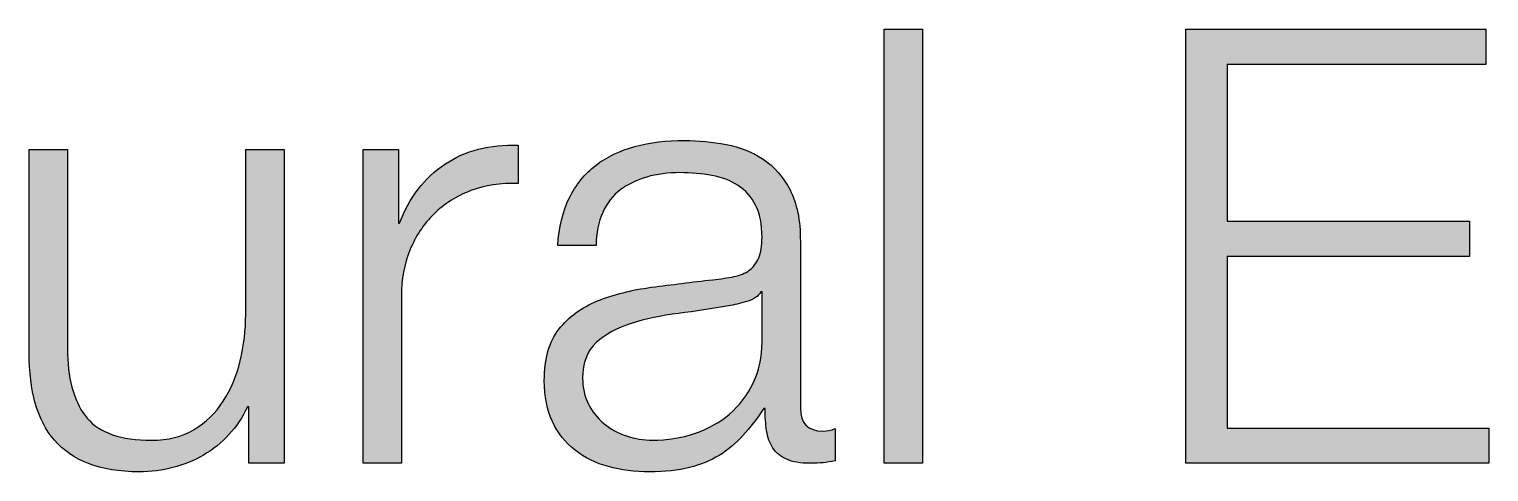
# Paper-space layout 'A4mask' of a CAD drawing. Extents: x 62 to 256, y -11 to 268.
# Drawn here: x 209.55 to 219.29, y 242.53 to 245.48 of the extents above; entities that cross this region are included whole.
import ezdxf
from ezdxf.enums import TextEntityAlignment as Align

# ---------------------------------------------------------------- set-up
doc = ezdxf.new("R2010")
doc.units = 0
doc.layers.get('0').update_dxf_attribs({"linetype": 'CONTINUOUS'})
doc.layers.get('Defpoints').update_dxf_attribs({"linetype": 'CONTINUOUS'})
doc.layers.add('JPP_Mask', color=7, linetype='CONTINUOUS')
doc.styles.add('JPP', font='arial.ttf')

# ---------------------------------------------------------------- blocks, each defined once
blk = doc.blocks.new('A4mask')
at = {"true_color": 0x004a91}
for points in [[(147.353, 251.2284), (147.0974, 251.2284), (147.0974, 248.3325), (147.353, 248.3325)], [(150.9992, 249.9467), (149.3848, 249.9467), (149.3848, 250.993), (151.1086, 250.993), (151.1086, 251.2284), (149.109, 251.2284), (149.109, 248.3325), (151.1288, 248.3325), (151.1288, 248.5676), (149.3848, 248.5676), (149.3848, 249.7116), (150.9992, 249.7116)]]:
    blk.add_hatch(color=154, dxfattribs=at).paths.add_polyline_path(points)
h = blk.add_hatch(color=154, dxfattribs=at)
edge = h.paths.add_edge_path()
edge.add_spline(control_points=[(143.9339, 249.7539), (143.9718, 249.8473), (144.0252, 249.9277), (144.0941, 249.9954)], knot_values=[7, 7, 7, 7, 8, 8, 8, 8], degree=3, periodic=0)
edge.add_spline(control_points=[(144.0941, 249.9954), (144.1631, 250.063), (144.2449, 250.115), (144.3395, 250.1514), (144.4341, 250.1879), (144.5397, 250.2034), (144.656, 250.1983)], knot_values=[5, 5, 5, 5, 6, 6, 6, 7, 7, 7, 7], degree=3, periodic=0)
edge.add_spline(control_points=[(144.656, 250.1983), (144.656, 250.1983), (144.656, 250.4536), (144.656, 250.4536), (144.4666, 250.4617), (144.3037, 250.4198), (144.1671, 250.3279), (144.0306, 250.236), (143.9299, 250.1049), (143.865, 249.9346)], knot_values=[2, 2, 2, 2, 3, 3, 3, 4, 4, 4, 5, 5, 5, 5], degree=3, periodic=0)
edge.add_spline(control_points=[(143.865, 249.9346), (143.865, 249.9346), (143.8569, 249.9346), (143.8569, 249.9346)], knot_values=[1.00001, 1.00001, 1.00001, 1.00001, 2, 2, 2, 2], degree=3, periodic=0)
edge.add_spline(control_points=[(143.8569, 249.9346), (143.8569, 249.9346), (143.8569, 250.0572), (143.8569, 250.1799)], knot_values=[0.5, 0.5, 0.5, 0.5, 1, 1, 1, 1], degree=3, periodic=0)
edge.add_spline(control_points=[(143.8569, 250.1799), (143.8569, 250.3026), (143.8569, 250.4252), (143.8569, 250.4252), (143.8569, 250.4252), (143.8422, 250.4252), (143.8201, 250.4252)], knot_values=[12.749965, 12.749965, 12.749965, 12.749965, 13.249965, 13.249965, 13.249965, 13.5, 13.5, 13.5, 13.5], degree=3, periodic=0)
edge.add_spline(control_points=[(143.8201, 250.4252), (143.7981, 250.4252), (143.7687, 250.4252), (143.7392, 250.4252)], knot_values=[12.49997, 12.49997, 12.49997, 12.49997, 12.749965, 12.749965, 12.749965, 12.749965], degree=3, periodic=0)
edge.add_spline(control_points=[(143.7392, 250.4252), (143.7245, 250.4252), (143.7098, 250.4252), (143.6961, 250.4252)], knot_values=[12.374973, 12.374973, 12.374973, 12.374973, 12.49997, 12.49997, 12.49997, 12.49997], degree=3, periodic=0)
edge.add_spline(control_points=[(143.6961, 250.4252), (143.6823, 250.4252), (143.6694, 250.4252), (143.6584, 250.4252)], knot_values=[12.249975, 12.249975, 12.249975, 12.249975, 12.374973, 12.374973, 12.374973, 12.374973], degree=3, periodic=0)
edge.add_spline(control_points=[(143.6584, 250.4252), (143.6529, 250.4252), (143.6478, 250.4252), (143.6434, 250.4252)], knot_values=[12.187476, 12.187476, 12.187476, 12.187476, 12.249975, 12.249975, 12.249975, 12.249975], degree=3, periodic=0)
edge.add_spline(control_points=[(143.6434, 250.4252), (143.6389, 250.4252), (143.635, 250.4252), (143.6318, 250.4252)], knot_values=[12.124977, 12.124977, 12.124977, 12.124977, 12.187476, 12.187476, 12.187476, 12.187476], degree=3, periodic=0)
edge.add_spline(control_points=[(143.6275, 250.4252), (143.6262, 250.4252), (143.6251, 250.4252), (143.6243, 250.4252)], knot_values=[12.062479, 12.062479, 12.062479, 12.062479, 12.093728, 12.093728, 12.093728, 12.093728], degree=3, periodic=0)
edge.add_spline(control_points=[(143.6216, 250.4252), (143.6216, 250.4252), (143.6216, 250.4252), (143.6216, 250.4252), (143.6216, 250.4252), (143.6216, 250.4252), (143.6216, 250.4252)], knot_values=[11.99998, 11.99998, 11.99998, 11.99998, 12.001425, 12.001425, 12.001425, 12.001445, 12.001445, 12.001445, 12.001445], degree=3, periodic=0)
edge.add_spline(control_points=[(143.6216, 250.4252), (143.6216, 250.4252), (143.6216, 249.902), (143.6216, 249.3788)], knot_values=[11.49999, 11.49999, 11.49999, 11.49999, 11.99998, 11.99998, 11.99998, 11.99998], degree=3, periodic=0)
edge.add_spline(control_points=[(143.6216, 249.3788), (143.6216, 248.8557), (143.6216, 248.3325), (143.6216, 248.3325), (143.6216, 248.3325), (143.6216, 248.3325), (143.6216, 248.3325)], knot_values=[10.999023, 10.999023, 10.999023, 10.999023, 11.499013, 11.499013, 11.499013, 11.49999, 11.49999, 11.49999, 11.49999], degree=3, periodic=0)
edge.add_spline(control_points=[(143.6245, 248.3325), (143.6255, 248.3325), (143.6266, 248.3325), (143.628, 248.3325)], knot_values=[10.906252, 10.906252, 10.906252, 10.906252, 10.937501, 10.937501, 10.937501, 10.937501], degree=3, periodic=0)
edge.add_spline(control_points=[(143.6326, 248.3325), (143.6361, 248.3325), (143.6404, 248.3325), (143.6452, 248.3325)], knot_values=[10.812504, 10.812504, 10.812504, 10.812504, 10.875002, 10.875002, 10.875002, 10.875002], degree=3, periodic=0)
edge.add_spline(control_points=[(143.6452, 248.3325), (143.6501, 248.3325), (143.6556, 248.3325), (143.6616, 248.3325)], knot_values=[10.750005, 10.750005, 10.750005, 10.750005, 10.812504, 10.812504, 10.812504, 10.812504], degree=3, periodic=0)
edge.add_spline(control_points=[(143.6616, 248.3325), (143.6735, 248.3325), (143.6875, 248.3325), (143.7025, 248.3325)], knot_values=[10.625008, 10.625008, 10.625008, 10.625008, 10.750005, 10.750005, 10.750005, 10.750005], degree=3, periodic=0)
edge.add_spline(control_points=[(143.7025, 248.3325), (143.7175, 248.3325), (143.7334, 248.3325), (143.7494, 248.3325)], knot_values=[10.50001, 10.50001, 10.50001, 10.50001, 10.625008, 10.625008, 10.625008, 10.625008], degree=3, periodic=0)
edge.add_spline(control_points=[(143.7494, 248.3325), (143.7813, 248.3325), (143.8133, 248.3325), (143.8372, 248.3325)], knot_values=[10.250015, 10.250015, 10.250015, 10.250015, 10.50001, 10.50001, 10.50001, 10.50001], degree=3, periodic=0)
edge.add_spline(control_points=[(143.8372, 248.3325), (143.8612, 248.3325), (143.8771, 248.3325), (143.8771, 248.3325), (143.8771, 248.3325), (143.8771, 248.3325), (143.8771, 248.3325)], knot_values=[9.999532, 9.999532, 9.999532, 9.999532, 10.249547, 10.249547, 10.249547, 10.250015, 10.250015, 10.250015, 10.250015], degree=3, periodic=0)
edge.add_spline(control_points=[(143.8771, 248.3357), (143.8771, 248.3368), (143.8771, 248.3381), (143.8771, 248.3396)], knot_values=[9.953146, 9.953146, 9.953146, 9.953146, 9.968771, 9.968771, 9.968771, 9.968771], degree=3, periodic=0)
edge.add_spline(control_points=[(143.8771, 248.3396), (143.8771, 248.3412), (143.8771, 248.343), (143.8771, 248.345)], knot_values=[9.937521, 9.937521, 9.937521, 9.937521, 9.953146, 9.953146, 9.953146, 9.953146], degree=3, periodic=0)
edge.add_spline(control_points=[(143.8771, 248.345), (143.8771, 248.3491), (143.8771, 248.3541), (143.8771, 248.3601)], knot_values=[9.906272, 9.906272, 9.906272, 9.906272, 9.937521, 9.937521, 9.937521, 9.937521], degree=3, periodic=0)
edge.add_spline(control_points=[(143.8771, 248.3601), (143.8771, 248.366), (143.8771, 248.3728), (143.8771, 248.3804)], knot_values=[9.875022, 9.875022, 9.875022, 9.875022, 9.906272, 9.906272, 9.906272, 9.906272], degree=3, periodic=0)
edge.add_spline(control_points=[(143.8771, 248.3804), (143.8771, 248.3957), (143.8771, 248.4142), (143.8771, 248.4354)], knot_values=[9.812524, 9.812524, 9.812524, 9.812524, 9.875022, 9.875022, 9.875022, 9.875022], degree=3, periodic=0)
edge.add_spline(control_points=[(143.8771, 248.4354), (143.8771, 248.4567), (143.8771, 248.4806), (143.8771, 248.5068)], knot_values=[9.750025, 9.750025, 9.750025, 9.750025, 9.812524, 9.812524, 9.812524, 9.812524], degree=3, periodic=0)
edge.add_spline(control_points=[(143.8771, 248.5068), (143.8771, 248.559), (143.8771, 248.62), (143.8771, 248.6854)], knot_values=[9.625027, 9.625027, 9.625027, 9.625027, 9.750025, 9.750025, 9.750025, 9.750025], degree=3, periodic=0)
edge.add_spline(control_points=[(143.8771, 248.6854), (143.8771, 248.7507), (143.8771, 248.8204), (143.8771, 248.8901)], knot_values=[9.50003, 9.50003, 9.50003, 9.50003, 9.625027, 9.625027, 9.625027, 9.625027], degree=3, periodic=0)
edge.add_spline(control_points=[(143.8771, 248.8901), (143.8771, 249.0296), (143.8771, 249.169), (143.8771, 249.2736)], knot_values=[9.250035, 9.250035, 9.250035, 9.250035, 9.50003, 9.50003, 9.50003, 9.50003], degree=3, periodic=0)
edge.add_spline(control_points=[(143.8771, 249.2736), (143.8771, 249.3781), (143.8771, 249.4479), (143.8771, 249.4479), (143.8771, 249.5588), (143.8961, 249.6608), (143.9339, 249.7539)], knot_values=[8, 8, 8, 8, 8.250035, 8.250035, 8.250035, 9.250035, 9.250035, 9.250035, 9.250035], degree=3, periodic=0)
h = blk.add_hatch(color=154, dxfattribs=at)
edge = h.paths.add_edge_path()
edge.add_spline(control_points=[(146.5378, 248.7014), (146.5378, 248.7014), (146.5378, 249.8128), (146.5378, 249.8128), (146.5378, 249.9533), (146.5146, 250.0677), (146.4688, 250.1556)], knot_values=[6, 6, 6, 6, 7, 7, 7, 8, 8, 8, 8], degree=3, periodic=0)
edge.add_spline(control_points=[(146.4688, 250.1556), (146.4227, 250.2434), (146.3633, 250.3116), (146.2903, 250.3604)], knot_values=[5, 5, 5, 5, 6, 6, 6, 6], degree=3, periodic=0)
edge.add_spline(control_points=[(146.2903, 250.3604), (146.2174, 250.409), (146.1348, 250.4422), (146.0429, 250.4597), (145.951, 250.4772), (145.8591, 250.4861), (145.7672, 250.4861)], knot_values=[3, 3, 3, 3, 4, 4, 4, 5, 5, 5, 5], degree=3, periodic=0)
edge.add_spline(control_points=[(145.7672, 250.4861), (145.6454, 250.4861), (145.5345, 250.4725), (145.4345, 250.4454)], knot_values=[2, 2, 2, 2, 3, 3, 3, 3], degree=3, periodic=0)
edge.add_spline(control_points=[(145.4345, 250.4454), (145.3344, 250.4186), (145.2472, 250.3767), (145.173, 250.3198)], knot_values=[1, 1, 1, 1, 2, 2, 2, 2], degree=3, periodic=0)
edge.add_spline(control_points=[(145.173, 250.3198), (145.0986, 250.2631), (145.0397, 250.1901), (144.9966, 250.1009)], knot_values=[0, 0, 0, 0, 1, 1, 1, 1], degree=3, periodic=0)
edge.add_spline(control_points=[(144.9966, 250.1009), (144.9532, 250.0115), (144.9276, 249.9062), (144.9194, 249.7845)], knot_values=[41, 41, 41, 41, 42, 42, 42, 42], degree=3, periodic=0)
edge.add_spline(control_points=[(144.9194, 249.7845), (144.9194, 249.7845), (145.175, 249.7845), (145.175, 249.7845), (145.1804, 249.9548), (145.2344, 250.0785), (145.3371, 250.1556)], knot_values=[39, 39, 39, 39, 40, 40, 40, 41, 41, 41, 41], degree=3, periodic=0)
edge.add_spline(control_points=[(145.3371, 250.1556), (145.4399, 250.2325), (145.5725, 250.2712), (145.7346, 250.2712)], knot_values=[38, 38, 38, 38, 39, 39, 39, 39], degree=3, periodic=0)
edge.add_spline(control_points=[(145.7346, 250.2712), (145.8103, 250.2712), (145.8813, 250.265), (145.9476, 250.253)], knot_values=[37, 37, 37, 37, 38, 38, 38, 38], degree=3, periodic=0)
edge.add_spline(control_points=[(145.9476, 250.253), (146.0138, 250.2406), (146.072, 250.2185), (146.122, 250.1859), (146.1721, 250.1534), (146.2112, 250.1095), (146.2396, 250.0541), (146.2679, 249.9986), (146.2822, 249.9277), (146.2822, 249.8412)], knot_values=[34, 34, 34, 34, 35, 35, 35, 36, 36, 36, 37, 37, 37, 37], degree=3, periodic=0)
edge.add_spline(control_points=[(146.2822, 249.8412), (146.2822, 249.7845), (146.2748, 249.7384), (146.2598, 249.7034)], knot_values=[33, 33, 33, 33, 34, 34, 34, 34], degree=3, periodic=0)
edge.add_spline(control_points=[(146.2598, 249.7034), (146.245, 249.6682), (146.224, 249.6406), (146.1969, 249.6201)], knot_values=[32, 32, 32, 32, 33, 33, 33, 33], degree=3, periodic=0)
edge.add_spline(control_points=[(146.1969, 249.6201), (146.1701, 249.5999), (146.1361, 249.5856), (146.0957, 249.5775)], knot_values=[31, 31, 31, 31, 32, 32, 32, 32], degree=3, periodic=0)
edge.add_spline(control_points=[(146.0957, 249.5775), (146.055, 249.5696), (146.0077, 249.5627), (145.9537, 249.5573)], knot_values=[30, 30, 30, 30, 31, 31, 31, 31], degree=3, periodic=0)
edge.add_spline(control_points=[(145.9537, 249.5573), (145.8157, 249.541), (145.6799, 249.5243), (145.5461, 249.5065)], knot_values=[29, 29, 29, 29, 30, 30, 30, 30], degree=3, periodic=0)
edge.add_spline(control_points=[(145.5461, 249.5065), (145.4123, 249.489), (145.2918, 249.4585), (145.1851, 249.4153)], knot_values=[28, 28, 28, 28, 29, 29, 29, 29], degree=3, periodic=0)
edge.add_spline(control_points=[(145.1851, 249.4153), (145.0781, 249.372), (144.9924, 249.3091), (144.9276, 249.2268)], knot_values=[27, 27, 27, 27, 28, 28, 28, 28], degree=3, periodic=0)
edge.add_spline(control_points=[(144.9276, 249.2268), (144.8627, 249.1443), (144.8302, 249.0302), (144.8302, 248.884)], knot_values=[26, 26, 26, 26, 27, 27, 27, 27], degree=3, periodic=0)
edge.add_spline(control_points=[(144.8302, 248.884), (144.8302, 248.7786), (144.8485, 248.6874), (144.8849, 248.6102), (144.9214, 248.5331), (144.9714, 248.4698), (145.035, 248.4197)], knot_values=[24, 24, 24, 24, 25, 25, 25, 26, 26, 26, 26], degree=3, periodic=0)
edge.add_spline(control_points=[(145.035, 248.4197), (145.0986, 248.3695), (145.173, 248.333), (145.258, 248.3101)], knot_values=[23, 23, 23, 23, 24, 24, 24, 24], degree=3, periodic=0)
edge.add_spline(control_points=[(145.258, 248.3101), (145.3433, 248.2872), (145.4345, 248.2756), (145.5318, 248.2756)], knot_values=[22, 22, 22, 22, 23, 23, 23, 23], degree=3, periodic=0)
edge.add_spline(control_points=[(145.5318, 248.2756), (145.6346, 248.2756), (145.723, 248.2852), (145.7975, 248.3042)], knot_values=[21, 21, 21, 21, 22, 22, 22, 22], degree=3, periodic=0)
edge.add_spline(control_points=[(145.7975, 248.3042), (145.8719, 248.3229), (145.9382, 248.35), (145.9963, 248.3852)], knot_values=[20, 20, 20, 20, 21, 21, 21, 21], degree=3, periodic=0)
edge.add_spline(control_points=[(145.9963, 248.3852), (146.0543, 248.4202), (146.107, 248.4644), (146.1546, 248.5171)], knot_values=[19, 19, 19, 19, 20, 20, 20, 20], degree=3, periodic=0)
edge.add_spline(control_points=[(146.1546, 248.5171), (146.2016, 248.5698), (146.2484, 248.63), (146.2943, 248.6975)], knot_values=[18, 18, 18, 18, 19, 19, 19, 19], degree=3, periodic=0)
edge.add_spline(control_points=[(146.2943, 248.6975), (146.2943, 248.6975), (146.3024, 248.6975), (146.3024, 248.6975)], knot_values=[17.00001, 17.00001, 17.00001, 17.00001, 18, 18, 18, 18], degree=3, periodic=0)
edge.add_spline(control_points=[(146.3024, 248.6975), (146.3024, 248.6433), (146.3059, 248.594), (146.3125, 248.5494)], knot_values=[16, 16, 16, 16, 17, 17, 17, 17], degree=3, periodic=0)
edge.add_spline(control_points=[(146.3125, 248.5494), (146.3194, 248.5048), (146.3335, 248.4663), (146.3552, 248.4338)], knot_values=[15, 15, 15, 15, 16, 16, 16, 16], degree=3, periodic=0)
edge.add_spline(control_points=[(146.3552, 248.4338), (146.3768, 248.4015), (146.4071, 248.3764), (146.4466, 248.3589)], knot_values=[14, 14, 14, 14, 15, 15, 15, 15], degree=3, periodic=0)
edge.add_spline(control_points=[(146.4466, 248.3589), (146.4855, 248.3411), (146.5378, 248.3325), (146.6026, 248.3325)], knot_values=[13, 13, 13, 13, 14, 14, 14, 14], degree=3, periodic=0)
edge.add_spline(control_points=[(146.6026, 248.3325), (146.6378, 248.3325), (146.6669, 248.3337), (146.6898, 248.3365), (146.7127, 248.3392), (146.7391, 248.3431), (146.7689, 248.3488)], knot_values=[11, 11, 11, 11, 12, 12, 12, 13, 13, 13, 13], degree=3, periodic=0)
edge.add_spline(control_points=[(146.7689, 248.3488), (146.7689, 248.3488), (146.7689, 248.5637), (146.7689, 248.5637), (146.7445, 248.5528), (146.7174, 248.5474), (146.6878, 248.5474)], knot_values=[9, 9, 9, 9, 10, 10, 10, 11, 11, 11, 11], degree=3, periodic=0)
edge.add_spline(control_points=[(146.6878, 248.5474), (146.5878, 248.5474), (146.5378, 248.5987), (146.5378, 248.7014)], knot_values=[8, 8, 8, 8, 9, 9, 9, 9], degree=3, periodic=0)
edge = h.paths.add_edge_path(flags=16)
edge.add_spline(control_points=[(146.2741, 249.4762), (146.2741, 249.4762), (146.2822, 249.4762), (146.2822, 249.4762), (146.2822, 249.4762), (146.2822, 249.1435), (146.2822, 249.1435), (146.2822, 249.0408), (146.2625, 248.9488), (146.2233, 248.8678), (146.1841, 248.7867), (146.1314, 248.7177), (146.0651, 248.661)], knot_values=[12, 12, 12, 12, 12.99998, 12.99998, 12.99998, 13.99998, 13.99998, 13.99998, 14.99998, 14.99998, 14.99998, 15.99998, 15.99998, 15.99998, 15.99998], degree=3, periodic=0)
edge.add_spline(control_points=[(146.0651, 248.661), (145.9988, 248.6041), (145.9212, 248.561), (145.832, 248.5311), (145.7428, 248.5013), (145.6494, 248.4865), (145.552, 248.4865)], knot_values=[10, 10, 10, 10, 11, 11, 11, 12, 12, 12, 12], degree=3, periodic=0)
edge.add_spline(control_points=[(145.552, 248.4865), (145.4926, 248.4865), (145.4345, 248.4959), (145.3778, 248.5149)], knot_values=[9, 9, 9, 9, 10, 10, 10, 10], degree=3, periodic=0)
edge.add_spline(control_points=[(145.3778, 248.5149), (145.3209, 248.5338), (145.2708, 248.5617), (145.2277, 248.5982)], knot_values=[8, 8, 8, 8, 9, 9, 9, 9], degree=3, periodic=0)
edge.add_spline(control_points=[(145.2277, 248.5982), (145.1843, 248.6346), (145.1498, 248.6778), (145.1242, 248.7278), (145.0986, 248.7778), (145.0858, 248.8355), (145.0858, 248.9003)], knot_values=[6, 6, 6, 6, 7, 7, 7, 8, 8, 8, 8], degree=3, periodic=0)
edge.add_spline(control_points=[(145.0858, 248.9003), (145.0858, 249.0031), (145.1161, 249.0822), (145.177, 249.1376)], knot_values=[5, 5, 5, 5, 6, 6, 6, 6], degree=3, periodic=0)
edge.add_spline(control_points=[(145.177, 249.1376), (145.2378, 249.1928), (145.3154, 249.2354), (145.4101, 249.2653), (145.5047, 249.2951), (145.6094, 249.3173), (145.7245, 249.3323)], knot_values=[3, 3, 3, 3, 4, 4, 4, 5, 5, 5, 5], degree=3, periodic=0)
edge.add_spline(control_points=[(145.7245, 249.3323), (145.8394, 249.3471), (145.951, 249.3641), (146.0592, 249.3828)], knot_values=[2, 2, 2, 2, 3, 3, 3, 3], degree=3, periodic=0)
edge.add_spline(control_points=[(146.0592, 249.3828), (146.0942, 249.3882), (146.1348, 249.3978), (146.1807, 249.4114)], knot_values=[1, 1, 1, 1, 2, 2, 2, 2], degree=3, periodic=0)
edge.add_spline(control_points=[(146.1807, 249.4114), (146.2268, 249.4247), (146.2578, 249.4464), (146.2741, 249.4762)], knot_values=[0, 0, 0, 0, 1, 1, 1, 1], degree=3, periodic=0)
h = blk.add_hatch(color=154, dxfattribs=at)
edge = h.paths.add_edge_path()
edge.add_spline(control_points=[(141.6505, 249.0624), (141.6505, 249.0624), (141.6505, 250.4252), (141.6505, 250.4252), (141.6505, 250.4252), (141.5867, 250.4252), (141.5228, 250.4252)], knot_values=[9.5, 9.5, 9.5, 9.5, 10.5, 10.5, 10.5, 11, 11, 11, 11], degree=3, periodic=0)
edge.add_spline(control_points=[(141.5228, 250.4252), (141.4589, 250.4252), (141.395, 250.4252), (141.395, 250.4252), (141.395, 250.4252), (141.395, 250.0856), (141.395, 249.7459)], knot_values=[8.5, 8.5, 8.5, 8.5, 9, 9, 9, 9.5, 9.5, 9.5, 9.5], degree=3, periodic=0)
edge.add_spline(control_points=[(141.395, 249.7459), (141.395, 249.4063), (141.395, 249.0666), (141.395, 249.0666), (141.395, 248.9422), (141.4085, 248.8313), (141.4355, 248.734), (141.4626, 248.6366), (141.5052, 248.5541), (141.5633, 248.4865)], knot_values=[6, 6, 6, 6, 6.5, 6.5, 6.5, 7.5, 7.5, 7.5, 8.5, 8.5, 8.5, 8.5], degree=3, periodic=0)
edge.add_spline(control_points=[(141.5633, 248.4865), (141.6214, 248.419), (141.6972, 248.367), (141.7905, 248.3305)], knot_values=[5, 5, 5, 5, 6, 6, 6, 6], degree=3, periodic=0)
edge.add_spline(control_points=[(141.7905, 248.3305), (141.8837, 248.2938), (141.9966, 248.2756), (142.1291, 248.2756)], knot_values=[4, 4, 4, 4, 5, 5, 5, 5], degree=3, periodic=0)
edge.add_spline(control_points=[(142.1291, 248.2756), (142.2859, 248.2756), (142.4285, 248.3128), (142.557, 248.3872)], knot_values=[3, 3, 3, 3, 4, 4, 4, 4], degree=3, periodic=0)
edge.add_spline(control_points=[(142.557, 248.3872), (142.6854, 248.4616), (142.7835, 248.5691), (142.8511, 248.7096)], knot_values=[2, 2, 2, 2, 3, 3, 3, 3], degree=3, periodic=0)
edge.add_spline(control_points=[(142.8511, 248.7096), (142.8511, 248.7096), (142.8592, 248.7096), (142.8592, 248.7096)], knot_values=[1.00001, 1.00001, 1.00001, 1.00001, 2, 2, 2, 2], degree=3, periodic=0)
edge.add_spline(control_points=[(142.8592, 248.7096), (142.8592, 248.7096), (142.8592, 248.6153), (142.8592, 248.521)], knot_values=[0.5, 0.5, 0.5, 0.5, 1, 1, 1, 1], degree=3, periodic=0)
edge.add_spline(control_points=[(142.8592, 248.521), (142.8592, 248.4268), (142.8592, 248.3325), (142.8592, 248.3325), (142.8592, 248.3325), (142.8739, 248.3325), (142.8959, 248.3325)], knot_values=[20.749965, 20.749965, 20.749965, 20.749965, 21.249965, 21.249965, 21.249965, 21.5, 21.5, 21.5, 21.5], degree=3, periodic=0)
edge.add_spline(control_points=[(142.8959, 248.3325), (142.918, 248.3325), (142.9474, 248.3325), (142.9768, 248.3325)], knot_values=[20.49997, 20.49997, 20.49997, 20.49997, 20.749965, 20.749965, 20.749965, 20.749965], degree=3, periodic=0)
edge.add_spline(control_points=[(142.9768, 248.3325), (142.9915, 248.3325), (143.0062, 248.3325), (143.02, 248.3325)], knot_values=[20.374972, 20.374972, 20.374972, 20.374972, 20.49997, 20.49997, 20.49997, 20.49997], degree=3, periodic=0)
edge.add_spline(control_points=[(143.02, 248.3325), (143.0338, 248.3325), (143.0466, 248.3325), (143.0577, 248.3325)], knot_values=[20.249975, 20.249975, 20.249975, 20.249975, 20.374972, 20.374972, 20.374972, 20.374972], degree=3, periodic=0)
edge.add_spline(control_points=[(143.0577, 248.3325), (143.0632, 248.3325), (143.0682, 248.3325), (143.0727, 248.3325)], knot_values=[20.187476, 20.187476, 20.187476, 20.187476, 20.249975, 20.249975, 20.249975, 20.249975], degree=3, periodic=0)
edge.add_spline(control_points=[(143.0727, 248.3325), (143.0772, 248.3325), (143.0811, 248.3325), (143.0843, 248.3325)], knot_values=[20.124977, 20.124977, 20.124977, 20.124977, 20.187476, 20.187476, 20.187476, 20.187476], degree=3, periodic=0)
edge.add_spline(control_points=[(143.0886, 248.3325), (143.0898, 248.3325), (143.0909, 248.3325), (143.0918, 248.3325)], knot_values=[20.062479, 20.062479, 20.062479, 20.062479, 20.093728, 20.093728, 20.093728, 20.093728], degree=3, periodic=0)
edge.add_spline(control_points=[(143.0944, 248.3325), (143.0944, 248.3325), (143.0944, 248.3325), (143.0944, 248.3325), (143.0944, 248.3325), (143.0944, 248.3325), (143.0944, 248.3325)], knot_values=[19.99998, 19.99998, 19.99998, 19.99998, 20.001425, 20.001425, 20.001425, 20.001445, 20.001445, 20.001445, 20.001445], degree=3, periodic=0)
edge.add_spline(control_points=[(143.0944, 248.3325), (143.0944, 248.3326), (143.0944, 248.8557), (143.0944, 249.3789)], knot_values=[19.49999, 19.49999, 19.49999, 19.49999, 19.99998, 19.99998, 19.99998, 19.99998], degree=3, periodic=0)
edge.add_spline(control_points=[(143.0944, 249.3789), (143.0944, 249.9021), (143.0944, 250.4252), (143.0944, 250.4252), (143.0944, 250.4252), (143.0944, 250.4252), (143.0944, 250.4252)], knot_values=[18.999023, 18.999023, 18.999023, 18.999023, 19.499013, 19.499013, 19.499013, 19.49999, 19.49999, 19.49999, 19.49999], degree=3, periodic=0)
edge.add_spline(control_points=[(143.0915, 250.4252), (143.0906, 250.4252), (143.0894, 250.4252), (143.0881, 250.4252)], knot_values=[18.906252, 18.906252, 18.906252, 18.906252, 18.937501, 18.937501, 18.937501, 18.937501], degree=3, periodic=0)
edge.add_spline(control_points=[(143.0834, 250.4252), (143.0799, 250.4252), (143.0757, 250.4252), (143.0708, 250.4252)], knot_values=[18.812504, 18.812504, 18.812504, 18.812504, 18.875002, 18.875002, 18.875002, 18.875002], degree=3, periodic=0)
edge.add_spline(control_points=[(143.0708, 250.4252), (143.066, 250.4252), (143.0605, 250.4252), (143.0545, 250.4252)], knot_values=[18.750005, 18.750005, 18.750005, 18.750005, 18.812504, 18.812504, 18.812504, 18.812504], degree=3, periodic=0)
edge.add_spline(control_points=[(143.0545, 250.4252), (143.0425, 250.4252), (143.0285, 250.4252), (143.0136, 250.4252)], knot_values=[18.625007, 18.625007, 18.625007, 18.625007, 18.750005, 18.750005, 18.750005, 18.750005], degree=3, periodic=0)
edge.add_spline(control_points=[(143.0136, 250.4252), (142.9986, 250.4252), (142.9826, 250.4252), (142.9667, 250.4252)], knot_values=[18.50001, 18.50001, 18.50001, 18.50001, 18.625007, 18.625007, 18.625007, 18.625007], degree=3, periodic=0)
edge.add_spline(control_points=[(142.9667, 250.4252), (142.9347, 250.4252), (142.9028, 250.4252), (142.8788, 250.4252)], knot_values=[18.250015, 18.250015, 18.250015, 18.250015, 18.50001, 18.50001, 18.50001, 18.50001], degree=3, periodic=0)
edge.add_spline(control_points=[(142.8788, 250.4252), (142.8549, 250.4252), (142.8389, 250.4252), (142.8389, 250.4252), (142.8389, 250.4252), (142.8389, 250.4252), (142.8389, 250.4252)], knot_values=[17.999532, 17.999532, 17.999532, 17.999532, 18.249547, 18.249547, 18.249547, 18.250015, 18.250015, 18.250015, 18.250015], degree=3, periodic=0)
edge.add_spline(control_points=[(142.8389, 250.4221), (142.8389, 250.421), (142.8389, 250.4197), (142.8389, 250.4182)], knot_values=[17.953146, 17.953146, 17.953146, 17.953146, 17.968771, 17.968771, 17.968771, 17.968771], degree=3, periodic=0)
edge.add_spline(control_points=[(142.8389, 250.4182), (142.8389, 250.4167), (142.8389, 250.4149), (142.8389, 250.4129)], knot_values=[17.937521, 17.937521, 17.937521, 17.937521, 17.953146, 17.953146, 17.953146, 17.953146], degree=3, periodic=0)
edge.add_spline(control_points=[(142.8389, 250.4129), (142.8389, 250.4089), (142.8389, 250.4039), (142.8389, 250.3981)], knot_values=[17.906272, 17.906272, 17.906272, 17.906272, 17.937521, 17.937521, 17.937521, 17.937521], degree=3, periodic=0)
edge.add_spline(control_points=[(142.8389, 250.3981), (142.8389, 250.3922), (142.8389, 250.3855), (142.8389, 250.378)], knot_values=[17.875022, 17.875022, 17.875022, 17.875022, 17.906272, 17.906272, 17.906272, 17.906272], degree=3, periodic=0)
edge.add_spline(control_points=[(142.8389, 250.378), (142.8389, 250.363), (142.8389, 250.3447), (142.8389, 250.3238)], knot_values=[17.812524, 17.812524, 17.812524, 17.812524, 17.875022, 17.875022, 17.875022, 17.875022], degree=3, periodic=0)
edge.add_spline(control_points=[(142.8389, 250.3238), (142.8389, 250.3029), (142.8389, 250.2793), (142.8389, 250.2535)], knot_values=[17.750025, 17.750025, 17.750025, 17.750025, 17.812524, 17.812524, 17.812524, 17.812524], degree=3, periodic=0)
edge.add_spline(control_points=[(142.8389, 250.2535), (142.8389, 250.202), (142.8389, 250.1419), (142.8389, 250.0775)], knot_values=[17.625028, 17.625028, 17.625028, 17.625028, 17.750025, 17.750025, 17.750025, 17.750025], degree=3, periodic=0)
edge.add_spline(control_points=[(142.8389, 250.0775), (142.8389, 250.0131), (142.8389, 249.9444), (142.8389, 249.8757)], knot_values=[17.50003, 17.50003, 17.50003, 17.50003, 17.625028, 17.625028, 17.625028, 17.625028], degree=3, periodic=0)
edge.add_spline(control_points=[(142.8389, 249.8757), (142.8389, 249.7383), (142.8389, 249.601), (142.8389, 249.4979)], knot_values=[17.250035, 17.250035, 17.250035, 17.250035, 17.50003, 17.50003, 17.50003, 17.50003], degree=3, periodic=0)
edge.add_spline(control_points=[(142.8389, 249.4979), (142.8389, 249.3948), (142.8389, 249.3261), (142.8389, 249.3261), (142.8389, 249.2207), (142.8267, 249.1172), (142.8024, 249.0159), (142.778, 248.9146), (142.7402, 248.8246), (142.6888, 248.746)], knot_values=[15, 15, 15, 15, 15.250035, 15.250035, 15.250035, 16.250035, 16.250035, 16.250035, 17.250035, 17.250035, 17.250035, 17.250035], degree=3, periodic=0)
edge.add_spline(control_points=[(142.6888, 248.746), (142.6375, 248.6677), (142.5725, 248.6048), (142.4942, 248.5575)], knot_values=[14, 14, 14, 14, 15, 15, 15, 15], degree=3, periodic=0)
edge.add_spline(control_points=[(142.4942, 248.5575), (142.4157, 248.5102), (142.3211, 248.4865), (142.2103, 248.4865)], knot_values=[13, 13, 13, 13, 14, 14, 14, 14], degree=3, periodic=0)
edge.add_spline(control_points=[(142.2103, 248.4865), (142.0074, 248.4865), (141.8648, 248.5353), (141.7823, 248.6327)], knot_values=[12, 12, 12, 12, 13, 13, 13, 13], degree=3, periodic=0)
edge.add_spline(control_points=[(141.7823, 248.6327), (141.6998, 248.73), (141.6559, 248.8732), (141.6505, 249.0624)], knot_values=[11, 11, 11, 11, 12, 12, 12, 12], degree=3, periodic=0)
at = {"layer": 'Defpoints', "color": 154, "true_color": 0x004a91}
for points in [[(147.353, 251.2284), (147.353, 248.3325), (147.0974, 248.3325), (147.0974, 251.2284), (147.353, 251.2284)], [(151.1086, 251.2284), (151.1086, 250.993), (149.3848, 250.993), (149.3848, 249.9467), (150.9992, 249.9467), (150.9992, 249.7116), (149.3848, 249.7116), (149.3848, 248.5676), (151.1288, 248.5676), (151.1288, 248.3325), (149.109, 248.3325), (149.109, 251.2284), (151.1086, 251.2284)]]:
    blk.add_lwpolyline(points, dxfattribs=at)
for points, knots in [([(143.865, 249.9346), (143.9299, 250.1049), (144.0306, 250.236), (144.1671, 250.3279), (144.3037, 250.4198), (144.4666, 250.4617), (144.656, 250.4536)], [2, 2, 2, 2, 3, 3, 3, 4, 4, 4, 4]), ([(145.4345, 250.4454), (145.5345, 250.4725), (145.6454, 250.4861), (145.7672, 250.4861), (145.8591, 250.4861), (145.951, 250.4772), (146.0429, 250.4597), (146.1348, 250.4422), (146.2174, 250.409), (146.2903, 250.3604)], [2, 2, 2, 2, 3, 3, 3, 4, 4, 4, 5, 5, 5, 5]), ([(145.9476, 250.253), (145.8813, 250.265), (145.8103, 250.2712), (145.7346, 250.2712), (145.5725, 250.2712), (145.4399, 250.2325), (145.3371, 250.1556)], [37, 37, 37, 37, 38, 38, 38, 39, 39, 39, 39]), ([(144.656, 250.1983), (144.5397, 250.2034), (144.4341, 250.1879), (144.3395, 250.1514), (144.2449, 250.115), (144.1631, 250.063), (144.0941, 249.9954)], [5, 5, 5, 5, 6, 6, 6, 7, 7, 7, 7]), ([(146.2598, 249.7034), (146.2748, 249.7384), (146.2822, 249.7845), (146.2822, 249.8412), (146.2822, 249.9277), (146.2679, 249.9986), (146.2396, 250.0541), (146.2112, 250.1095), (146.1721, 250.1534), (146.122, 250.1859), (146.072, 250.2185), (146.0138, 250.2406), (145.9476, 250.253)], [33, 33, 33, 33, 34, 34, 34, 35, 35, 35, 36, 36, 36, 37, 37, 37, 37]), ([(142.6888, 248.746), (142.7402, 248.8246), (142.778, 248.9146), (142.8024, 249.0159), (142.8267, 249.1172), (142.8389, 249.2207), (142.8389, 249.3261)], [15, 15, 15, 15, 16, 16, 16, 17, 17, 17, 17]), ([(145.7245, 249.3323), (145.6094, 249.3173), (145.5047, 249.2951), (145.4101, 249.2653), (145.3154, 249.2354), (145.2378, 249.1928), (145.177, 249.1376)], [3, 3, 3, 3, 4, 4, 4, 5, 5, 5, 5]), ([(145.035, 248.4197), (144.9714, 248.4698), (144.9214, 248.5331), (144.8849, 248.6102), (144.8485, 248.6874), (144.8302, 248.7786), (144.8302, 248.884), (144.8302, 249.0302), (144.8627, 249.1443), (144.9276, 249.2268)], [24, 24, 24, 24, 25, 25, 25, 26, 26, 26, 27, 27, 27, 27]), ([(145.177, 249.1376), (145.1161, 249.0822), (145.0858, 249.0031), (145.0858, 248.9003), (145.0858, 248.8355), (145.0986, 248.7778), (145.1242, 248.7278), (145.1498, 248.6778), (145.1843, 248.6346), (145.2277, 248.5982)], [5, 5, 5, 5, 6, 6, 6, 7, 7, 7, 8, 8, 8, 8]), ([(146.0651, 248.661), (146.1314, 248.7177), (146.1841, 248.7867), (146.2233, 248.8678), (146.2625, 248.9488), (146.2822, 249.0408), (146.2822, 249.1435)], [12, 12, 12, 12, 13, 13, 13, 14, 14, 14, 14]), ([(141.5633, 248.4865), (141.5052, 248.5541), (141.4626, 248.6366), (141.4355, 248.734), (141.4085, 248.8313), (141.395, 248.9422), (141.395, 249.0666)], [6, 6, 6, 6, 7, 7, 7, 8, 8, 8, 8]), ([(146.5378, 248.7014), (146.5378, 248.5987), (146.5878, 248.5474), (146.6878, 248.5474), (146.7174, 248.5474), (146.7445, 248.5528), (146.7689, 248.5637)], [8, 8, 8, 8, 9, 9, 9, 10, 10, 10, 10]), ([(141.7823, 248.6327), (141.8648, 248.5353), (142.0074, 248.4865), (142.2103, 248.4865), (142.3211, 248.4865), (142.4157, 248.5102), (142.4942, 248.5575)], [12, 12, 12, 12, 13, 13, 13, 14, 14, 14, 14]), ([(145.3778, 248.5149), (145.4345, 248.4959), (145.4926, 248.4865), (145.552, 248.4865), (145.6494, 248.4865), (145.7428, 248.5013), (145.832, 248.5311), (145.9212, 248.561), (145.9988, 248.6041), (146.0651, 248.661)], [9, 9, 9, 9, 10, 10, 10, 11, 11, 11, 12, 12, 12, 12]), ([(142.557, 248.3872), (142.4285, 248.3128), (142.2859, 248.2756), (142.1291, 248.2756), (141.9966, 248.2756), (141.8837, 248.2938), (141.7905, 248.3305)], [3, 3, 3, 3, 4, 4, 4, 5, 5, 5, 5]), ([(145.7975, 248.3042), (145.723, 248.2852), (145.6346, 248.2756), (145.5318, 248.2756), (145.4345, 248.2756), (145.3433, 248.2872), (145.258, 248.3101)], [21, 21, 21, 21, 22, 22, 22, 23, 23, 23, 23]), ([(146.7689, 248.3488), (146.7391, 248.3431), (146.7127, 248.3392), (146.6898, 248.3365), (146.6669, 248.3337), (146.6378, 248.3325), (146.6026, 248.3325), (146.5378, 248.3325), (146.4855, 248.3411), (146.4466, 248.3589)], [11, 11, 11, 11, 12, 12, 12, 13, 13, 13, 14, 14, 14, 14])]:
    blk.add_open_spline(points, degree=3, knots=knots, dxfattribs=at)
for points in [[(144.656, 250.4536), (144.656, 250.4536), (144.656, 250.1983), (144.656, 250.1983)], [(141.395, 249.0666), (141.395, 249.0666), (141.395, 250.4252), (141.395, 250.4252)], [(141.395, 250.4252), (141.395, 250.4252), (141.6505, 250.4252), (141.6505, 250.4252)], [(141.6505, 250.4252), (141.6505, 250.4252), (141.6505, 249.0624), (141.6505, 249.0624)], [(142.8389, 249.3261), (142.8389, 249.3261), (142.8389, 250.4252), (142.8389, 250.4252)], [(142.8389, 250.4252), (142.8389, 250.4252), (143.0944, 250.4252), (143.0944, 250.4252)], [(143.0944, 250.4252), (143.0944, 250.4252), (143.0944, 248.3325), (143.0944, 248.3325)], [(143.6216, 248.3325), (143.6216, 248.3325), (143.6216, 250.4252), (143.6216, 250.4252)], [(143.6216, 250.4252), (143.6216, 250.4252), (143.8569, 250.4252), (143.8569, 250.4252)], [(143.8569, 250.4252), (143.8569, 250.4252), (143.8569, 249.9346), (143.8569, 249.9346)], [(145.173, 250.3198), (145.2472, 250.3767), (145.3344, 250.4186), (145.4345, 250.4454)], [(146.2903, 250.3604), (146.3633, 250.3116), (146.4227, 250.2434), (146.4688, 250.1556)], [(144.9966, 250.1009), (145.0397, 250.1901), (145.0986, 250.2631), (145.173, 250.3198)], [(144.9194, 249.7845), (144.9276, 249.9062), (144.9532, 250.0115), (144.9966, 250.1009)], [(145.3371, 250.1556), (145.2344, 250.0785), (145.1804, 249.9548), (145.175, 249.7845)], [(146.4688, 250.1556), (146.5146, 250.0677), (146.5378, 249.9533), (146.5378, 249.8128)], [(144.0941, 249.9954), (144.0252, 249.9277), (143.9718, 249.8473), (143.9339, 249.7539)], [(143.8569, 249.9346), (143.8569, 249.9346), (143.865, 249.9346), (143.865, 249.9346)], [(145.175, 249.7845), (145.175, 249.7845), (144.9194, 249.7845), (144.9194, 249.7845)], [(146.5378, 249.8128), (146.5378, 249.8128), (146.5378, 248.7014), (146.5378, 248.7014)], [(143.9339, 249.7539), (143.8961, 249.6608), (143.8771, 249.5588), (143.8771, 249.4479)], [(146.1969, 249.6201), (146.224, 249.6406), (146.245, 249.6682), (146.2598, 249.7034)], [(145.9537, 249.5573), (146.0077, 249.5627), (146.055, 249.5696), (146.0957, 249.5775)], [(146.0957, 249.5775), (146.1361, 249.5856), (146.1701, 249.5999), (146.1969, 249.6201)], [(145.1851, 249.4153), (145.2918, 249.4585), (145.4123, 249.489), (145.5461, 249.5065)], [(145.5461, 249.5065), (145.6799, 249.5243), (145.8157, 249.541), (145.9537, 249.5573)], [(143.8771, 249.4479), (143.8771, 249.4479), (143.8771, 248.3325), (143.8771, 248.3325)], [(144.9276, 249.2268), (144.9924, 249.3091), (145.0781, 249.372), (145.1851, 249.4153)], [(146.0592, 249.3828), (145.951, 249.3641), (145.8394, 249.3471), (145.7245, 249.3323)], [(146.1807, 249.4114), (146.1348, 249.3978), (146.0942, 249.3882), (146.0592, 249.3828)], [(146.2741, 249.4762), (146.2578, 249.4464), (146.2268, 249.4247), (146.1807, 249.4114)], [(146.2822, 249.4762), (146.2822, 249.4762), (146.2741, 249.4762), (146.2741, 249.4762)], [(146.2822, 249.1435), (146.2822, 249.1435), (146.2822, 249.4762), (146.2822, 249.4762)], [(141.6505, 249.0624), (141.6559, 248.8732), (141.6998, 248.73), (141.7823, 248.6327)], [(142.4942, 248.5575), (142.5725, 248.6048), (142.6375, 248.6677), (142.6888, 248.746)], [(142.8511, 248.7096), (142.7835, 248.5691), (142.6854, 248.4616), (142.557, 248.3872)], [(142.8592, 248.7096), (142.8592, 248.7096), (142.8511, 248.7096), (142.8511, 248.7096)], [(142.8592, 248.3325), (142.8592, 248.3325), (142.8592, 248.7096), (142.8592, 248.7096)], [(146.2943, 248.6975), (146.2484, 248.63), (146.2016, 248.5698), (146.1546, 248.5171)], [(146.3024, 248.6975), (146.3024, 248.6975), (146.2943, 248.6975), (146.2943, 248.6975)], [(146.3125, 248.5494), (146.3059, 248.594), (146.3024, 248.6433), (146.3024, 248.6975)], [(145.2277, 248.5982), (145.2708, 248.5617), (145.3209, 248.5338), (145.3778, 248.5149)], [(146.1546, 248.5171), (146.107, 248.4644), (146.0543, 248.4202), (145.9963, 248.3852)], [(146.3552, 248.4338), (146.3335, 248.4663), (146.3194, 248.5048), (146.3125, 248.5494)], [(146.7689, 248.5637), (146.7689, 248.5637), (146.7689, 248.3488), (146.7689, 248.3488)], [(141.7905, 248.3305), (141.6972, 248.367), (141.6214, 248.419), (141.5633, 248.4865)], [(145.258, 248.3101), (145.173, 248.333), (145.0986, 248.3695), (145.035, 248.4197)], [(146.4466, 248.3589), (146.4071, 248.3764), (146.3768, 248.4015), (146.3552, 248.4338)], [(143.0944, 248.3325), (143.0944, 248.3325), (142.8592, 248.3325), (142.8592, 248.3325)], [(143.8771, 248.3325), (143.8771, 248.3325), (143.6216, 248.3325), (143.6216, 248.3325)], [(145.9963, 248.3852), (145.9382, 248.35), (145.8719, 248.3229), (145.7975, 248.3042)]]:
    blk.add_open_spline(points, degree=3, dxfattribs=at)
at = {"color": 7, "style": 'JPP'}
for tag, p in [('Client', (16.17, 271.1)), ('Project1', (16.17, 262.4196)), ('Project2', (16.17, 256.9196)), ('Title1', (16.17, 246.6494))]:
    blk.add_attdef(tag, text='', height=2.2, dxfattribs=at).set_placement(p, align=Align.MIDDLE_LEFT)
at = {"color": 2, "style": 'JPP'}
for tag, p in [('Date', (94.85, 266)), ('Drawn', (94.85, 256)), ('Checked', (94.85, 245.5)), ('Scale', (94.85, 236))]:
    blk.add_attdef(tag, text='', height=1.3333, dxfattribs=at).set_placement(p, align=Align.MIDDLE_CENTER)
at = {"color": 6, "style": 'JPP'}
for tag, p in [('Ref', (15.9534, 238.8762)), ('DrgNo.', (51.8832, 238.8762)), ('Rev', (75.3007, 238.8762))]:
    blk.add_attdef(tag, text='', height=2.2, dxfattribs=at).set_placement(p, align=Align.MIDDLE_LEFT)

psp = doc.layouts.new('A4mask')

# ---------------------------------------------------------------- block references
at = {"layer": 'JPP_Mask'}
psp.add_blockref('A4mask', (68.1578, -5.7489), dxfattribs=at)

doc.saveas('drawing.dxf')
